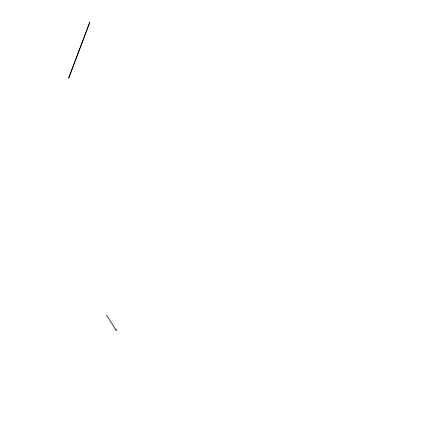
<?xml version="1.0" encoding="UTF-8"?>
<svg xmlns="http://www.w3.org/2000/svg" width="444" height="444" viewBox="0 0 444 444"><rect width="100%" height="100%" fill="white"/><g stroke="black" fill="none" stroke-linecap="round" stroke-linejoin="round"><path stroke-width="0.67" d="M106.604 315.229L116.278 330.525L116.045 329.159M71.811 69.78L68.654 78.261L89.81 22.2L71.811 69.78"/></g></svg>
